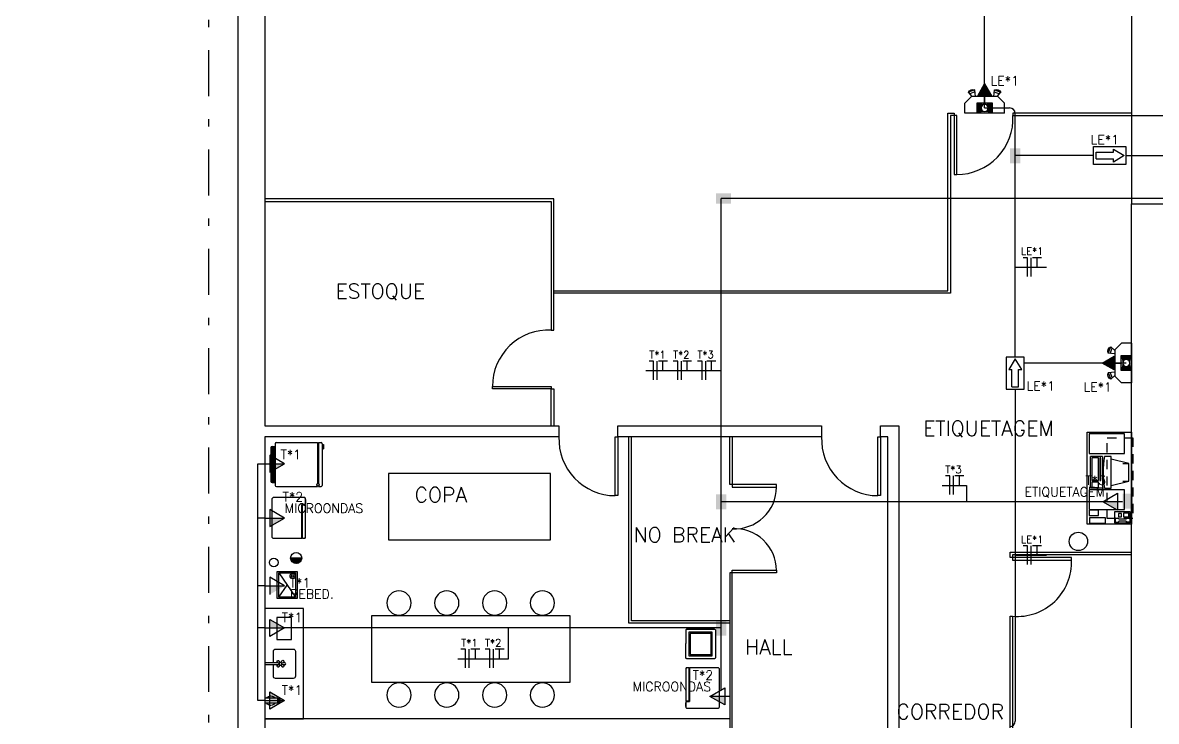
# Model space of a CAD drawing. Header units: metres. Extents: x -367 to 368, y -238 to 226.
# Drawn here: x 341.08 to 356.49, y 185.17 to 194.66 of the extents above; entities that cross this region are included whole.
import ezdxf
from ezdxf.enums import TextEntityAlignment as Align

# ---------------------------------------------------------------- set-up
doc = ezdxf.new("R2010")
doc.units = ezdxf.units.M
for name, pattern in [('BUR_BASE_R00$0$LA_BUR_CORTECC_R00$0$DASHDOT2', [0.5, 0.25, -0.125, 0, -0.125]), ('CONTINOUS', [0]), ('LA_BAU_BASES GERAIS_R00$0$LA_BAU_LAYOUT SUPERIOR_R01$0$HIDDEN', [0.375, 0.25, -0.125])]:
    doc.linetypes.add(name, pattern=pattern)
for name, color, linetype in [('A-SIMBELET', 10, 'Continuous'), ('ELE-ELÉTRICA', 160, 'Continuous'), ('INCENDIO', 10, 'CONTINOUS'), ('LA_BAU_BASES GERAIS_R00$0$base', 253, 'Continuous')]:
    doc.layers.add(name, color=color, linetype=linetype)
doc.styles.add('LA_BAU_BASES GERAIS_R00$0$R60-125-RS', font='romans.shx', dxfattribs={"height": 0.19})
doc.styles.add('LA_BAU_BASES GERAIS_R00$0$R80-100-RS', font='romans.shx', dxfattribs={"height": 0.203})
doc.styles.get("Standard").update_dxf_attribs({"font": 'romans.shx'})

# ---------------------------------------------------------------- blocks, each defined once
blk = doc.blocks.new('*X60')
at = {"color": 0}
for p, q in [((15.421, 14.448), (15.521, 14.548)), ((15.422, 14.468), (15.503, 14.549)), ((15.422, 14.432), (15.521, 14.531)), ((15.426, 14.418), (15.521, 14.513)), ((15.431, 14.494), (15.477, 14.54)), ((15.431, 14.406), (15.521, 14.495)), ((15.438, 14.395), (15.521, 14.478)), ((15.445, 14.385), (15.521, 14.46)), ((15.454, 14.376), (15.521, 14.442)), ((15.464, 14.368), (15.521, 14.425)), ((15.475, 14.361), (15.521, 14.407)), ((15.487, 14.356), (15.521, 14.389)), ((15.501, 14.352), (15.521, 14.372)), ((15.517, 14.35), (15.521, 14.354))]:
    blk.add_line(p, q, dxfattribs=at)
blk = doc.blocks.new('LA_BAU_BASES GERAIS_R00$0$LA_BAU_ALVENARIA SUPERIOR_R01')
at = {"layer": 'LA_BAU_BASES GERAIS_R00$0$base', "linetype": 'Continuous'}
for p, q in [((256.15, 193.4), (256.15, 192.2)), ((244.873, 187.387), (244.723, 187.387)), ((244.561, 187.185), (244.791, 186.855)), ((244.561, 186.855), (244.676, 187.02)), ((244.488, 185.964), (244.488, 186.12)), ((244.518, 186.15), (244.758, 186.15)), ((244.788, 186.12), (244.788, 185.78)), ((244.554, 185.964), (244.37, 185.964)), ((244.557, 185.936), (244.37, 185.936)), ((244.488, 185.78), (244.488, 185.936)), ((244.642, 185.964), (244.615, 185.964)), ((244.642, 185.964), (244.615, 185.964)), ((244.642, 185.934), (244.617, 185.934)), ((244.642, 185.934), (244.617, 185.934)), ((244.758, 185.75), (244.518, 185.75)), ((244.55, 185.483), (244.37, 185.483)), ((244.55, 185.413), (244.37, 185.413)), ((244.55, 185.414), (244.55, 185.483)), ((244.55, 185.483), (244.55, 185.413)), ((244.58, 185.484), (244.57, 185.484)), ((244.57, 185.414), (244.57, 185.484)), ((244.58, 185.414), (244.57, 185.414)), ((244.58, 185.414), (244.58, 185.484))]:
    blk.add_line(p, q, dxfattribs=at)
at = {"layer": 'LA_BAU_BASES GERAIS_R00$0$base', "linetype": 'Continuous', "ltscale": 0.5}
for p, q in [((249.32, 186.5), (249.32, 189.035)), ((249.355, 186.535), (249.355, 189.035)), ((250.69, 186.5), (249.32, 186.5)), ((250.69, 186.535), (249.355, 186.535)), ((250.69, 185.2), (244.37, 185.2))]:
    blk.add_line(p, q, dxfattribs=at)
at = {"layer": 'LA_BAU_BASES GERAIS_R00$0$base', "linetype": 'Continuous'}
for points in [[(256.15, 202.716), (256.15, 193.4), (258.7, 193.4), (258.7, 193.55), (256.77, 193.55), (256.77, 197.55), (257.249, 197.55), (257.249, 197.8), (256.77, 197.8), (256.77, 199.86), (257.57, 199.86), (257.57, 200.29), (256.77, 200.29), (256.77, 202.716)], [(235.15, 200.25), (245.022, 200.25), (245.022, 199.86), (244.872, 199.86), (244.872, 200.03), (244.37, 200.03), (244.37, 199.08), (244.872, 199.08), (244.872, 199.259), (245.022, 199.259), (245.022, 198.93), (244.37, 198.93), (244.37, 189.185), (248.37, 189.185), (248.37, 189.035), (244.37, 189.035), (244.37, 177.2), (245.4, 177.2), (245.4, 176.8), (245.25, 176.8), (245.25, 176.95), (244.01, 176.95), (244.01, 200), (227.321, 200)], [(248.3, 191.02), (253.655, 191.02), (253.655, 193.435), (253.74, 193.435), (253.74, 193.4), (253.69, 193.4), (253.69, 190.985), (248.3, 190.985)], [(256.15, 193.435), (254.54, 193.435), (254.54, 193.4), (256.15, 193.4)], [(244.37, 192.235), (248.265, 192.235), (248.265, 190.485), (248.3, 190.485), (248.3, 192.27), (244.37, 192.27)], [(256.15, 181.98), (256.15, 192.2), (260.62, 192.2)], [(248.265, 189.185), (248.265, 189.685), (248.3, 189.685), (248.3, 189.185)], [(256.15, 187.43), (254.535, 187.43), (254.535, 187.395), (254.5, 187.395), (254.5, 187.465), (256.15, 187.465)], [(244.541, 186.835), (244.541, 187.205), (244.811, 187.205), (244.811, 186.835)], [(244.811, 186.835), (244.541, 186.835)], [(254.5, 181.98), (254.5, 186.595), (254.535, 186.595), (254.535, 181.98)]]:
    blk.add_lwpolyline(points, dxfattribs=at)
for points in [[(253.775, 192.6), (253.775, 193.4), (253.74, 193.4), (253.74, 192.6)], [(247.465, 189.72), (248.265, 189.72), (248.265, 189.685), (247.465, 189.685)], [(251.94, 189.035), (249.17, 189.035), (249.17, 189.185), (251.94, 189.185)], [(252.84, 177.2), (252.84, 189.035), (252.74, 189.035), (252.74, 189.185), (252.99, 189.185), (252.99, 179.8), (253.401, 179.8), (253.401, 179.65), (252.99, 179.65), (252.99, 177.2)], [(249.135, 188.235), (249.135, 189.035), (249.17, 189.035), (249.17, 188.235)], [(252.705, 188.235), (252.705, 189.035), (252.74, 189.035), (252.74, 188.235)], [(250.725, 188.35), (251.325, 188.35), (251.325, 188.385), (250.725, 188.385)], [(254.535, 187.36), (255.335, 187.36), (255.335, 187.395), (254.535, 187.395)], [(250.725, 187.22), (251.325, 187.22), (251.325, 187.185), (250.725, 187.185)], [(244.561, 187.185), (244.791, 187.185), (244.791, 186.855), (244.561, 186.855)], [(244.9, 186.7), (244.37, 186.7), (244.37, 185.2), (244.9, 185.2)]]:
    blk.add_lwpolyline(points, close=True, dxfattribs=at)
at = {"layer": 'LA_BAU_BASES GERAIS_R00$0$base', "linetype": 'Continuous', "ltscale": 0.5}
blk.add_lwpolyline([(250.725, 189.035), (250.725, 188.385), (250.69, 188.385), (250.69, 189.035)], dxfattribs=at)
blk.add_lwpolyline([(250.725, 184.855), (250.725, 187.185), (250.69, 187.185), (250.69, 184.855)], close=True, dxfattribs=at)
at = {"layer": 'LA_BAU_BASES GERAIS_R00$0$base', "linetype": 'Continuous'}
for centre, radius in [((244.494, 187.326), 0.0601), ((244.798, 187.387), 0.075), ((244.751, 187.143), 0.035), ((244.751, 187.143), 0.015)]:
    blk.add_circle(centre, radius, dxfattribs=at)
for centre, radius, start, end in [((253.775, 193.366), 0.766, 270, 2.5623), ((248.231, 189.72), 0.766, 87.4377, 180), ((249.135, 189.001), 0.766, 177.4377, 270), ((252.705, 189.001), 0.766, 177.4377, 270), ((250.759, 188.35), 0.566, 266.5584, 360), ((250.759, 187.22), 0.566, 0, 93.4416), ((254.598, 187.33), 0.737, 265.0698, 2.3678), ((244.642, 185.949), 0.015, 270, 90)]:
    blk.add_arc(centre, radius, start, end, dxfattribs=at)
at = {"layer": 'LA_BAU_BASES GERAIS_R00$0$base', "linetype": 'Continuous', "extrusion": (0, 0, -1)}
for centre, major_axis, start_param, end_param in [((244.518, 186.12), (-0.0212, 0.0212), -0.785398, 0.785398), ((244.758, 186.12), (-0.0212, -0.0212), 2.356194, 3.926991), ((244.553, 185.981), (-0.0109, -0.0109), 5.706765, 9.981646), ((244.553, 185.981), (-0.0109, -0.0109), 5.706765, 9.981646), ((244.543, 185.94), (-0.0189, -0.0189), 2.62628, 3.575336), ((244.543, 185.94), (-0.0189, -0.0189), 2.62628, 3.575336), ((244.594, 185.992), (-0.0189, 0.0189), 4.259093, 5.208149), ((244.594, 185.992), (-0.0189, 0.0189), 4.259093, 5.208149), ((244.585, 185.949), (0.0118, 0.0118), 0.785398, 7.068583), ((244.585, 185.949), (0.0118, 0.0118), 0.785398, 7.068583), ((244.576, 185.992), (-0.0189, 0.0189), 2.62628, 3.575336), ((244.576, 185.992), (-0.0189, 0.0189), 2.62628, 3.575336), ((244.617, 185.982), (-0.0109, -0.0109), 0.994376, 5.269257), ((244.617, 185.982), (-0.0109, -0.0109), 0.994376, 5.269257), ((244.628, 185.941), (-0.0189, 0.0189), -0.453296, 0.49576), ((244.628, 185.941), (-0.0189, 0.0189), -0.453296, 0.49576), ((244.554, 185.917), (-0.0109, -0.0109), 4.135969, 8.410849), ((244.554, 185.917), (-0.0109, -0.0109), 4.135969, 8.410849), ((244.543, 185.958), (-0.0189, -0.0189), 4.259093, 5.208149), ((244.543, 185.958), (-0.0189, -0.0189), 4.259093, 5.208149), ((244.595, 185.907), (-0.0189, 0.0189), -0.515312, 0.433743), ((244.595, 185.907), (-0.0189, 0.0189), -0.515312, 0.433743), ((244.577, 185.907), (-0.0189, -0.0189), 2.688297, 3.637352), ((244.577, 185.907), (-0.0189, -0.0189), 2.688297, 3.637352), ((244.628, 185.959), (-0.0189, -0.0189), 5.767873, 6.716928), ((244.628, 185.959), (-0.0189, -0.0189), 5.767873, 6.716928), ((244.617, 185.918), (-0.0109, -0.0109), 2.565172, 6.840053), ((244.617, 185.918), (-0.0109, -0.0109), 2.565172, 6.840053), ((244.518, 185.78), (-0.0212, -0.0212), 5.497787, 7.068583), ((244.758, 185.78), (-0.0212, -0.0212), 3.926991, 5.497787), ((244.455, 185.448), (-0.046, 0.046), 6.066397, 8.070769), ((244.455, 185.448), (-0.046, 0.046), 2.924805, 4.929177)]:
    blk.add_ellipse(centre, major_axis=major_axis, ratio=1, start_param=start_param, end_param=end_param, dxfattribs=at)
at = {"layer": 'LA_BAU_BASES GERAIS_R00$0$base', "linetype": 'Continuous', "xscale": -0.7499999999999999, "yscale": 0.7499999999999999, "zscale": 0.7499999999999999, "rotation": 270.0000000774576}
blk.add_blockref('*X60', (233.961, 175.747), dxfattribs=at)
blk = doc.blocks.new('*X61')
at = {"color": 0}
for p, q in [((15.421, 14.448), (15.521, 14.548)), ((15.422, 14.468), (15.503, 14.549)), ((15.422, 14.432), (15.521, 14.531)), ((15.426, 14.418), (15.521, 14.513)), ((15.431, 14.494), (15.477, 14.54)), ((15.431, 14.406), (15.521, 14.495)), ((15.438, 14.395), (15.521, 14.478)), ((15.445, 14.385), (15.521, 14.46)), ((15.454, 14.376), (15.521, 14.442)), ((15.464, 14.368), (15.521, 14.425)), ((15.475, 14.361), (15.521, 14.407)), ((15.487, 14.356), (15.521, 14.389)), ((15.501, 14.352), (15.521, 14.372)), ((15.517, 14.35), (15.521, 14.354))]:
    blk.add_line(p, q, dxfattribs=at)
blk = doc.blocks.new('LA_BAU_BASES GERAIS_R00$0$LA_BAU_LAYOUT SUPERIOR_R01$0$MESA REFEI')
blk.add_lwpolyline([(88.195, 197.304), (88.195, 197.304), (88.195, 200.004), (89.095, 200.004), (89.095, 197.304)], close=True)
for centre in [(88.019, 199.629), (89.27, 199.629), (88.019, 198.979), (89.27, 198.979), (88.019, 198.329), (89.27, 198.329), (88.019, 197.679), (89.27, 197.679)]:
    blk.add_circle(centre, 0.165)
blk = doc.blocks.new('LA_BAU_BASES GERAIS_R00$0$LA_BAU_LAYOUT SUPERIOR_R01')
at = {"layer": 'LA_BAU_BASES GERAIS_R00$0$base'}
blk.add_hatch(color=256, dxfattribs=at).paths.add_polyline_path([(245.103, 188.946), (245.086, 188.946), (245.086, 188.396, -0.131652), (245.095, 188.399, -0.131652), (245.103, 188.396)])
for p, q in [((255.55, 187.847), (255.55, 189.097)), ((255.55, 189.097), (256.15, 189.097)), ((256.056, 189.073), (255.576, 189.073)), ((255.576, 189.073), (255.576, 188.806)), ((256.056, 188.806), (256.056, 189.073)), ((256.15, 189.097), (256.15, 187.847)), ((244.461, 188.899), (244.461, 188.417)), ((244.47, 188.901), (244.513, 188.901)), ((244.481, 188.901), (244.481, 188.417)), ((244.5, 188.901), (244.5, 188.415)), ((244.513, 188.941), (244.513, 188.375)), ((244.53, 188.958), (245.086, 188.958)), ((245.086, 188.958), (245.086, 188.396)), ((245.103, 188.946), (245.086, 188.946)), ((245.103, 188.958), (245.103, 188.396)), ((245.103, 188.958), (245.136, 188.958)), ((245.153, 188.941), (245.153, 188.375)), ((245.153, 188.93), (245.161, 188.93)), ((245.153, 188.902), (245.153, 188.902)), ((245.161, 188.932), (245.161, 188.872)), ((245.161, 188.932), (245.17, 188.932)), ((245.161, 188.894), (245.161, 188.872)), ((245.17, 188.932), (245.17, 188.872)), ((244.453, 188.884), (244.453, 188.432)), ((244.453, 188.884), (244.453, 188.432)), ((245.161, 188.872), (245.17, 188.872)), ((255.576, 188.806), (256.056, 188.806)), ((255.594, 188.335), (255.594, 188.767)), ((255.756, 188.767), (255.594, 188.767)), ((255.704, 188.749), (255.61, 188.749)), ((255.61, 188.749), (255.61, 188.439)), ((255.704, 188.439), (255.704, 188.749)), ((255.736, 188.749), (255.719, 188.749)), ((255.719, 188.749), (255.719, 188.439)), ((255.736, 188.439), (255.736, 188.749)), ((255.756, 188.767), (255.756, 188.335)), ((255.873, 188.767), (255.783, 188.767)), ((255.873, 188.335), (255.873, 188.767)), ((256.116, 188.673), (255.873, 188.731)), ((256.033, 188.673), (256.116, 188.673)), ((256.116, 188.43), (256.116, 188.673)), ((255.61, 188.439), (255.704, 188.439)), ((255.719, 188.439), (255.736, 188.439)), ((255.873, 188.371), (256.116, 188.43)), ((256.033, 188.43), (256.116, 188.43)), ((244.47, 188.415), (244.513, 188.415)), ((244.53, 188.358), (245.086, 188.358)), ((245.086, 188.367), (245.086, 188.358)), ((245.103, 188.367), (245.103, 188.358)), ((245.103, 188.358), (245.136, 188.358)), ((256.056, 188.315), (255.576, 188.315)), ((255.576, 188.315), (255.576, 188.048)), ((255.756, 188.335), (255.594, 188.335)), ((255.704, 188.419), (255.61, 188.419)), ((255.61, 188.419), (255.61, 188.347)), ((255.61, 188.347), (255.704, 188.347)), ((255.704, 188.347), (255.704, 188.419)), ((255.783, 188.335), (255.873, 188.335)), ((256.056, 188.048), (256.056, 188.315)), ((244.484, 188.208), (244.474, 188.198)), ((244.474, 187.664), (244.474, 188.198)), ((244.914, 188.208), (244.484, 188.208)), ((244.924, 188.198), (244.914, 188.208)), ((244.924, 188.116), (244.924, 188.198)), ((244.925, 188.181), (244.924, 188.181)), ((244.925, 188.134), (244.924, 188.134)), ((244.925, 188.181), (244.93, 188.176)), ((244.925, 188.134), (244.93, 188.139)), ((244.93, 188.139), (244.93, 188.176)), ((244.874, 187.654), (244.874, 188.116)), ((244.924, 188.116), (244.874, 188.116)), ((244.884, 187.654), (244.884, 188.106)), ((244.924, 188.106), (244.884, 188.106)), ((244.924, 187.664), (244.924, 188.106)), ((255.576, 188.048), (256.056, 188.048)), ((255.576, 188.036), (255.576, 187.966)), ((255.703, 188.036), (255.576, 188.036)), ((255.703, 187.966), (255.703, 188.036)), ((256.132, 188.016), (255.922, 188.016)), ((255.922, 188.016), (255.922, 187.866)), ((256.016, 187.994), (255.976, 187.994)), ((255.976, 187.994), (255.976, 187.949)), ((256.016, 187.949), (256.016, 187.994)), ((256.048, 188.003), (256.114, 188.003)), ((256.048, 187.941), (256.048, 188.003)), ((256.114, 187.941), (256.114, 188.003)), ((256.132, 187.866), (256.132, 188.016)), ((256.15, 187.847), (255.55, 187.847)), ((255.576, 187.966), (255.703, 187.966)), ((255.798, 187.932), (255.581, 187.932)), ((255.581, 187.932), (255.581, 187.862)), ((255.581, 187.862), (255.798, 187.862)), ((255.798, 187.862), (255.798, 187.932)), ((255.922, 187.866), (256.132, 187.866)), ((255.927, 187.919), (255.927, 187.883)), ((255.937, 187.929), (255.967, 187.929)), ((255.937, 187.873), (255.967, 187.873)), ((255.976, 187.949), (256.016, 187.949)), ((255.977, 187.919), (255.977, 187.916)), ((256.077, 187.916), (255.977, 187.916)), ((256.077, 187.886), (255.977, 187.886)), ((255.977, 187.886), (255.977, 187.883)), ((256.114, 187.941), (256.048, 187.941)), ((256.077, 187.919), (256.077, 187.916)), ((256.077, 187.886), (256.077, 187.883)), ((256.117, 187.929), (256.087, 187.929)), ((256.117, 187.873), (256.087, 187.873)), ((256.127, 187.919), (256.127, 187.883)), ((244.484, 187.654), (244.474, 187.664)), ((244.914, 187.654), (244.924, 187.664)), ((244.874, 187.654), (244.484, 187.654)), ((244.914, 187.654), (244.884, 187.654)), ((244.873, 187.387), (244.723, 187.387)), ((244.561, 187.185), (244.791, 186.855)), ((244.561, 186.855), (244.676, 187.02)), ((244.488, 185.964), (244.488, 186.12)), ((244.518, 186.15), (244.758, 186.15)), ((244.788, 186.12), (244.788, 185.78)), ((244.554, 185.964), (244.37, 185.964)), ((244.557, 185.936), (244.37, 185.936)), ((244.488, 185.78), (244.488, 185.936)), ((244.642, 185.964), (244.615, 185.964)), ((244.642, 185.964), (244.615, 185.964)), ((244.642, 185.934), (244.617, 185.934)), ((244.642, 185.934), (244.617, 185.934)), ((250.105, 185.897), (250.095, 185.887)), ((250.095, 185.887), (250.095, 185.445)), ((250.105, 185.897), (250.135, 185.897)), ((250.135, 185.897), (250.135, 185.445)), ((250.145, 185.897), (250.145, 185.435)), ((250.145, 185.897), (250.535, 185.897)), ((250.535, 185.897), (250.545, 185.887)), ((250.545, 185.887), (250.545, 185.354)), ((244.758, 185.75), (244.518, 185.75)), ((244.55, 185.483), (244.37, 185.483)), ((244.55, 185.413), (244.37, 185.413)), ((244.55, 185.414), (244.55, 185.483)), ((244.55, 185.483), (244.55, 185.413)), ((244.58, 185.484), (244.57, 185.484)), ((244.57, 185.414), (244.57, 185.484)), ((244.58, 185.414), (244.57, 185.414)), ((244.58, 185.414), (244.58, 185.484)), ((250.094, 185.418), (250.089, 185.413)), ((250.089, 185.413), (250.089, 185.375)), ((250.094, 185.37), (250.089, 185.375)), ((250.094, 185.418), (250.095, 185.418)), ((250.094, 185.37), (250.095, 185.37)), ((250.095, 185.445), (250.135, 185.445)), ((250.095, 185.435), (250.095, 185.354)), ((250.095, 185.435), (250.145, 185.435)), ((250.095, 185.354), (250.105, 185.344)), ((250.535, 185.344), (250.545, 185.354)), ((250.105, 185.344), (250.535, 185.344))]:
    blk.add_line(p, q, dxfattribs=at)
at = {"layer": 'LA_BAU_BASES GERAIS_R00$0$base', "linetype": 'LA_BAU_BASES GERAIS_R00$0$LA_BAU_LAYOUT SUPERIOR_R01$0$HIDDEN', "ltscale": 0.5}
blk.add_lwpolyline([(256.17, 189.022), (256.17, 187.922), (255.82, 187.922), (255.82, 189.022)], close=True, dxfattribs=at)
at = {"layer": 'LA_BAU_BASES GERAIS_R00$0$base'}
for points in [[(246.053, 187.635), (248.253, 187.635), (248.253, 188.535), (246.053, 188.535), (246.053, 187.635)], [(244.541, 186.835), (244.541, 187.205), (244.811, 187.205), (244.811, 186.835)], [(244.811, 186.835), (244.541, 186.835)], [(250.438, 186.363), (250.151, 186.363), (250.151, 186.075), (250.438, 186.075), (250.438, 186.363)]]:
    blk.add_lwpolyline(points, dxfattribs=at)
for points in [[(244.561, 187.185), (244.791, 187.185), (244.791, 186.855), (244.561, 186.855)], [(244.9, 186.7), (244.37, 186.7), (244.37, 185.2), (244.9, 185.2)], [(244.535, 186.278), (244.735, 186.278), (244.735, 186.578), (244.535, 186.578)], [(250.454, 186.379), (250.135, 186.379), (250.135, 186.059), (250.454, 186.059)]]:
    blk.add_lwpolyline(points, close=True, dxfattribs=at)
for points in [[(250.485, 186.419), (250.105, 186.419, 0.414214), (250.095, 186.409), (250.095, 186.224)], [(250.495, 186.346), (250.495, 186.029, -0.414214), (250.485, 186.019), (250.105, 186.019, -0.414214), (250.095, 186.029), (250.095, 186.224)], [(250.105, 186.419), (250.485, 186.419, -0.414214), (250.495, 186.409), (250.495, 186.346)]]:
    blk.add_lwpolyline(points, format="xyb", dxfattribs=at)
for centre, radius in [((245.095, 188.382), 0.0171), ((255.429, 187.613), 0.125), ((244.494, 187.326), 0.0601), ((244.798, 187.387), 0.075), ((244.751, 187.143), 0.035), ((244.751, 187.143), 0.015)]:
    blk.add_circle(centre, radius, dxfattribs=at)
for centre, radius, start, end in [((244.47, 188.884), 0.0171, 90, 180), ((244.53, 188.941), 0.0171, 90, 180), ((245.136, 188.941), 0.0171, 0, 90), ((245.153, 188.894), 0.00857, 0, 90), ((257.07, 188.552), 1.305, 170.5023, 189.5568), ((244.47, 188.432), 0.0171, 180, 270), ((244.53, 188.375), 0.0171, 180, 270), ((245.136, 188.375), 0.0171, 270, 0), ((255.937, 187.919), 0.01, 89.9998, 179.9998), ((255.937, 187.883), 0.01, 180.0002, 270.0002), ((255.967, 187.919), 0.01, 359.9998, 89.9998), ((255.967, 187.883), 0.01, 269.9998, 359.9998), ((256.087, 187.919), 0.01, 89.9998, 179.9998), ((256.087, 187.883), 0.01, 179.9998, 269.9998), ((256.117, 187.919), 0.01, 359.9998, 89.9998), ((256.117, 187.883), 0.01, 269.9998, 359.9998), ((244.642, 185.949), 0.015, 270, 90)]:
    blk.add_arc(centre, radius, start, end, dxfattribs=at)
at = {"layer": 'LA_BAU_BASES GERAIS_R00$0$base', "extrusion": (0, 0, -1)}
for centre, major_axis, start_param, end_param in [((244.518, 186.12), (-0.0212, 0.0212), -0.785398, 0.785398), ((244.758, 186.12), (-0.0212, -0.0212), 2.356194, 3.926991), ((244.553, 185.981), (-0.0109, -0.0109), 5.706765, 9.981646), ((244.553, 185.981), (-0.0109, -0.0109), 5.706765, 9.981646), ((244.543, 185.94), (-0.0189, -0.0189), 2.62628, 3.575336), ((244.543, 185.94), (-0.0189, -0.0189), 2.62628, 3.575336), ((244.594, 185.992), (-0.0189, 0.0189), 4.259093, 5.208149), ((244.594, 185.992), (-0.0189, 0.0189), 4.259093, 5.208149), ((244.585, 185.949), (0.0118, 0.0118), 0.785398, 7.068583), ((244.585, 185.949), (0.0118, 0.0118), 0.785398, 7.068583), ((244.576, 185.992), (-0.0189, 0.0189), 2.62628, 3.575336), ((244.576, 185.992), (-0.0189, 0.0189), 2.62628, 3.575336), ((244.617, 185.982), (-0.0109, -0.0109), 0.994376, 5.269257), ((244.617, 185.982), (-0.0109, -0.0109), 0.994376, 5.269257), ((244.628, 185.941), (-0.0189, 0.0189), -0.453296, 0.49576), ((244.628, 185.941), (-0.0189, 0.0189), -0.453296, 0.49576), ((244.554, 185.917), (-0.0109, -0.0109), 4.135969, 8.410849), ((244.554, 185.917), (-0.0109, -0.0109), 4.135969, 8.410849), ((244.543, 185.958), (-0.0189, -0.0189), 4.259093, 5.208149), ((244.543, 185.958), (-0.0189, -0.0189), 4.259093, 5.208149), ((244.595, 185.907), (-0.0189, 0.0189), -0.515312, 0.433743), ((244.595, 185.907), (-0.0189, 0.0189), -0.515312, 0.433743), ((244.577, 185.907), (-0.0189, -0.0189), 2.688297, 3.637352), ((244.577, 185.907), (-0.0189, -0.0189), 2.688297, 3.637352), ((244.628, 185.959), (-0.0189, -0.0189), 5.767873, 6.716928), ((244.628, 185.959), (-0.0189, -0.0189), 5.767873, 6.716928), ((244.617, 185.918), (-0.0109, -0.0109), 2.565172, 6.840053), ((244.617, 185.918), (-0.0109, -0.0109), 2.565172, 6.840053), ((244.518, 185.78), (-0.0212, -0.0212), 5.497787, 7.068583), ((244.758, 185.78), (-0.0212, -0.0212), 3.926991, 5.497787), ((244.455, 185.448), (-0.046, 0.046), 6.066397, 8.070769), ((244.455, 185.448), (-0.046, 0.046), 2.924805, 4.929177)]:
    blk.add_ellipse(centre, major_axis=major_axis, ratio=1, start_param=start_param, end_param=end_param, dxfattribs=at)
at = {"layer": 'LA_BAU_BASES GERAIS_R00$0$base', "xscale": -0.7499999999999999, "yscale": 0.7499999999999999, "zscale": 0.7499999999999999, "rotation": 270.0000000774576}
blk.add_blockref('*X61', (233.961, 175.747), dxfattribs=at)
at = {"layer": 'LA_BAU_BASES GERAIS_R00$0$base', "xscale": -1, "rotation": 90}
blk.add_blockref('LA_BAU_BASES GERAIS_R00$0$LA_BAU_LAYOUT SUPERIOR_R01$0$MESA REFEI', (445.824, 274.795), dxfattribs=at)
blk = doc.blocks.new('LA_BAU_BASES GERAIS_R00')
at = {"layer": 'LA_BAU_BASES GERAIS_R00$0$base'}
for name in ['LA_BAU_BASES GERAIS_R00$0$LA_BAU_ALVENARIA SUPERIOR_R01', 'LA_BAU_BASES GERAIS_R00$0$LA_BAU_LAYOUT SUPERIOR_R01', 'LA_BAU_BASES GERAIS_R00$0$LA_BAU_LAYOUT SUPERIOR_R01']:
    blk.add_blockref(name, (100, 0), dxfattribs=at)
at = {"layer": 'LA_BAU_BASES GERAIS_R00$0$base', "char_height": 0.203, "attachment_point": 1, "style": 'LA_BAU_BASES GERAIS_R00$0$R80-100-RS'}
for s, insert, width in [('ESTOQUE ', (345.332, 191.116), 2.05252), ('ETIQUETAGEM', (353.319, 189.252), 3.72352), ('COPA', (346.407, 188.348), 2.05252), ('NO BREAK', (349.384, 187.804), 2.05252), ('HALL', (350.899, 186.28), 0.40073), ('CORREDOR', (352.956, 185.401), 3.72352)]:
    blk.add_mtext(s, dxfattribs=dict(at, insert=insert, width=width))
at = {"layer": 'LA_BAU_BASES GERAIS_R00$0$base', "style": 'LA_BAU_BASES GERAIS_R00$0$R60-125-RS'}
for p in [(242.782, 218.919), (358.637, 192.964)]:
    blk.add_attdef('S', text='', height=0.19, rotation=90, dxfattribs=at).set_placement(p, align=Align.MIDDLE_CENTER)
at = {"layer": 'LA_BAU_BASES GERAIS_R00$0$base', "style": 'LA_BAU_BASES GERAIS_R00$0$R80-100-RS'}
blk.add_attdef('ACESSO', text='', height=0.203, dxfattribs=at).set_placement((365.922, 191.987), align=Align.TOP_CENTER)
at = {"layer": 'LA_BAU_BASES GERAIS_R00$0$base', "style": 'LA_BAU_BASES GERAIS_R00$0$R60-125-RS'}
blk.add_attdef('S', text='', height=0.19, dxfattribs=at).set_placement((266.114, 180.913), align=Align.MIDDLE_CENTER)
blk = doc.blocks.new('SETA')
at = {"layer": 'A-SIMBELET'}
for p, q in [((0.192, 0.638), (0.387, 0.755)), ((0.387, 0.521), (0.192, 0.638)), ((0.387, 0.755), (0.387, 0.697)), ((0.699, 0.697), (0.387, 0.697)), ((0.699, 0.697), (0.699, 0.578)), ((0.387, 0.578), (0.387, 0.521)), ((0.699, 0.578), (0.387, 0.578))]:
    blk.add_line(p, q, dxfattribs=at)
blk.add_lwpolyline([(0.745, 0.474), (0.16, 0.474), (0.16, 0.801), (0.745, 0.801)], close=True, dxfattribs=at)
blk = doc.blocks.new('LUMINAUTO2')
at = {"layer": 'ELE-ELÉTRICA', "color": 10}
for p, q in [((0, 0.6), (0.15, 0.6)), ((0, 0.6), (0, 0)), ((0.25, 0.5), (0.15, 0.6)), ((0.25, 0.49), (0.313, 0.545)), ((0.322, 0.446), (0.29, 0.525)), ((0.35, 0.449), (0.313, 0.545)), ((0.25, 0.5), (0.25, 0.1)), ((0.25, 0.44), (0.35, 0.449)), ((0, 0), (0.15, 0)), ((0.15, 0), (0.25, 0.1)), ((0.25, 0.16), (0.35, 0.151)), ((0.25, 0.11), (0.313, 0.055)), ((0.322, 0.154), (0.29, 0.075)), ((0.35, 0.151), (0.313, 0.055))]:
    blk.add_line(p, q, dxfattribs=at)
for centre, start, end in [((0.279, 0.477), 338.3745, 63.8142), ((0.279, 0.123), 296.1858, 21.6255)]:
    blk.add_arc(centre, 0.0759, start, end, dxfattribs=at)
blk = doc.blocks.new('TOM-ALTA')
at = {"layer": 'ELE-ELÉTRICA', "color": 10}
blk.add_line((0.125, 0), (0, 0), dxfattribs=at)
blk.add_lwpolyline([(0.125, 0.125), (0.125, -0.125), (0.342, 0)], close=True, dxfattribs=at)
blk.add_solid([(0.125, 0.125), (0.125, -0.125), (0.342, 0)], dxfattribs=at)
blk = doc.blocks.new('CD')
at = {"color": 10}
blk.add_lwpolyline([(0.15, 0.108), (0, 0.108), (0, -0.108), (0.15, -0.108)], close=True, dxfattribs=at)
blk.add_circle((0.075, 0), 0.0507, dxfattribs=at)
at = {"color": 10, "linetype": 'Continuous'}
for points in [[(0.024, 0), (0, 0.108), (0, -0.108)], [(0.025, 0.009), (0, 0.108), (0.024, 0)], [(0.027, 0.017), (0, 0.108), (0.025, 0.009)], [(0.031, 0.025), (0, 0.108), (0.027, 0.017)], [(0.036, 0.033), (0, 0.108), (0.031, 0.025)], [(0.042, 0.039), (0, 0.108), (0.036, 0.033)], [(0.05, 0.044), (0, 0.108), (0.042, 0.039)], [(0.058, 0.048), (0, 0.108), (0.05, 0.044)], [(0.066, 0.05), (0, 0.108), (0.058, 0.048)], [(0.075, 0.051), (0, 0.108), (0.066, 0.05)], [(0.084, 0.05), (0, 0.108), (0.075, 0.051)], [(0.092, 0.048), (0, 0.108), (0.084, 0.05)], [(0.1, 0.044), (0, 0.108), (0.092, 0.048)], [(0.15, 0.108), (0, 0.108), (0.1, 0.044)], [(0.15, 0.108), (0.1, 0.044), (0.108, 0.039)], [(0.15, 0.108), (0.108, 0.039), (0.114, 0.033)], [(0.15, 0.108), (0.114, 0.033), (0.119, 0.025)], [(0.15, 0.108), (0.119, 0.025), (0.123, 0.017)], [(0.15, 0.108), (0.123, 0.017), (0.125, 0.009)], [(0.15, 0.108), (0.125, 0.009), (0.126, 0)], [(0.15, 0.108), (0.126, 0), (0.15, -0.108)], [(0.025, -0.009), (0.024, 0), (0, -0.108)], [(0.027, -0.017), (0.025, -0.009), (0, -0.108)], [(0.031, -0.025), (0.027, -0.017), (0, -0.108)], [(0.036, -0.033), (0.031, -0.025), (0, -0.108)], [(0.042, -0.039), (0.036, -0.033), (0, -0.108)], [(0.05, -0.044), (0.042, -0.039), (0, -0.108)], [(0.058, -0.048), (0.05, -0.044), (0, -0.108)], [(0.1, -0.044), (0.092, -0.048), (0, -0.108)], [(0.15, -0.108), (0.1, -0.044), (0, -0.108)], [(0.066, -0.05), (0.058, -0.048), (0, -0.108)], [(0.092, -0.048), (0.084, -0.05), (0, -0.108)], [(0.075, -0.051), (0.066, -0.05), (0, -0.108)], [(0.084, -0.05), (0.075, -0.051), (0, -0.108)], [(0.15, -0.108), (0.108, -0.039), (0.1, -0.044)], [(0.15, -0.108), (0.114, -0.033), (0.108, -0.039)], [(0.15, -0.108), (0.119, -0.025), (0.114, -0.033)], [(0.15, -0.108), (0.123, -0.017), (0.119, -0.025)], [(0.15, -0.108), (0.125, -0.009), (0.123, -0.017)], [(0.15, -0.108), (0.126, 0), (0.125, -0.009)]]:
    blk.add_solid(points, dxfattribs=at)
blk = doc.blocks.new('A$C014F47B6')
at = {"layer": 'INCENDIO'}
for name, p, xscale, yscale, zscale, rotation in [('TOM-ALTA', (86.474, -17.324), -0.75, 0.75, 0.749999999999949, 269.9999999999001), ('LUMINAUTO2', (86.204, -17.465), -0.900000000000091, 0.9000000000000341, 0.9000000000000523, 270), ('SETA', (87.368, -20.661), -0.7500000000000008, 0.75, 0.7500000000000008, 89.99999749315167), ('TOM-ALTA', (88.329, -20.863), -0.7499999999999432, 0.75, 0.749999999999949, 359.9999999999001)]:
    blk.add_blockref(name, p, dxfattribs=dict(at, xscale=xscale, yscale=yscale, zscale=zscale, rotation=rotation))
at = {"layer": 'INCENDIO', "color": 10, "xscale": -0.9374999999998409, "yscale": 0.9374999999998295, "zscale": 0.9374999999998409}
for p, rotation in [((86.474, -17.465), 270.0001482403264), ((88.469, -20.863), 0.0001482403263342036)]:
    blk.add_blockref('CD', p, dxfattribs=dict(at, rotation=rotation))
at = {"layer": 'INCENDIO', "lineweight": 0, "xscale": 0.7500000000000029, "yscale": 0.75, "zscale": 0.7500000000000008, "rotation": 180.0000050136968}
blk.add_blockref('SETA', (88.514, -17.564), dxfattribs=at)
at = {"layer": 'INCENDIO', "xscale": -0.9000000000000341, "yscale": 0.9000000000000341, "zscale": 0.9000000000000523}
blk.add_blockref('LUMINAUTO2', (88.469, -21.133), dxfattribs=at)

msp = doc.modelspace()

# ---------------------------------------------------------------- linework, layer by layer
at = {"color": 160}
for p, q in [((354.154, 193.505), (354.154, 198.067)), ((354.154, 193.505), (354.495, 193.505)), ((354.57, 190.119), (354.57, 193.43)), ((355.636, 192.858), (354.57, 192.858)), ((356.074, 192.858), (365.585, 192.858)), ((366.25, 192.273), (350.572, 192.273)), ((350.572, 185.595), (350.572, 192.273)), ((356.08, 190.037), (354.693, 190.037)), ((354.57, 189.68), (354.57, 185.17)), ((344.279, 185.449), (344.279, 188.669)), ((344.279, 188.669), (344.37, 188.669)), ((355.759, 188.153), (350.572, 188.153)), ((344.37, 187.931), (344.279, 187.931)), ((344.37, 187.008), (344.279, 187.008)), ((344.37, 186.436), (344.279, 186.436)), ((350.572, 186.436), (344.641, 186.436)), ((344.37, 185.449), (344.279, 185.449))]:
    msp.add_line(p, q, dxfattribs=at)
for centre, start, end in [((354.495, 193.43), 0, 90), ((354.495, 185.17), 270, 0)]:
    msp.add_arc(centre, 0.075, start, end, dxfattribs=at)
at = {"layer": 'ELE-ELÉTRICA', "color": 20, "linetype": 'Continuous'}
for p, q in [((354.739, 191.468), (354.678, 191.468)), ((354.928, 191.468), (354.806, 191.468)), ((354.867, 191.342), (354.867, 191.468)), ((349.655, 190.063), (349.594, 190.063)), ((349.844, 190.063), (349.722, 190.063)), ((349.783, 189.937), (349.783, 190.063)), ((349.985, 190.063), (349.924, 190.063)), ((350.173, 190.063), (350.051, 190.063)), ((350.112, 189.937), (350.112, 190.063)), ((350.314, 190.063), (350.253, 190.063)), ((350.503, 190.063), (350.381, 190.063)), ((350.442, 189.937), (350.442, 190.063)), ((353.683, 188.502), (353.622, 188.502)), ((353.872, 188.502), (353.75, 188.502)), ((353.811, 188.375), (353.811, 188.502)), ((354.739, 187.552), (354.678, 187.552)), ((354.928, 187.552), (354.806, 187.552)), ((354.867, 187.425), (354.867, 187.552)), ((347.098, 186.146), (347.037, 186.146)), ((347.296, 186.146), (347.174, 186.146)), ((347.235, 186.019), (347.235, 186.146)), ((347.428, 186.146), (347.367, 186.146)), ((347.624, 186.146), (347.502, 186.146)), ((347.563, 186.019), (347.563, 186.146))]:
    msp.add_line(p, q, dxfattribs=at)
at = {"layer": 'ELE-ELÉTRICA', "color": 20}
for p, q in [((354.739, 191.215), (354.739, 191.468)), ((354.789, 191.215), (354.789, 191.468)), ((349.655, 189.81), (349.655, 190.063)), ((349.705, 189.81), (349.705, 190.063)), ((349.985, 189.81), (349.985, 190.063)), ((350.035, 189.81), (350.035, 190.063)), ((350.314, 189.81), (350.314, 190.063)), ((350.364, 189.81), (350.364, 190.063)), ((353.683, 188.249), (353.683, 188.502)), ((353.733, 188.249), (353.733, 188.502)), ((354.739, 187.298), (354.739, 187.552)), ((354.789, 187.298), (354.789, 187.552)), ((347.098, 185.893), (347.098, 186.146)), ((347.148, 185.893), (347.148, 186.146)), ((347.428, 185.893), (347.428, 186.146)), ((347.478, 185.893), (347.478, 186.146))]:
    msp.add_line(p, q, dxfattribs=at)
at = {"layer": 'ELE-ELÉTRICA', "color": 2}
for p, q in [((354.57, 191.342), (354.997, 191.342)), ((349.551, 189.937), (349.913, 189.937)), ((349.913, 189.937), (350.243, 189.937)), ((350.243, 189.937), (350.572, 189.937)), ((353.579, 188.375), (353.908, 188.375)), ((353.908, 188.375), (353.908, 188.153)), ((354.57, 187.425), (354.997, 187.425)), ((347.686, 186.019), (347.686, 186.436)), ((346.994, 186.019), (347.356, 186.019)), ((347.356, 186.019), (347.686, 186.019))]:
    msp.add_line(p, q, dxfattribs=at)
at = {"layer": 'ELE-ELÉTRICA', "color": 10}
for p, q in [((344.641, 188.669), (344.438, 188.786)), ((344.438, 188.786), (344.438, 188.552)), ((344.37, 188.669), (344.641, 188.669)), ((344.438, 188.552), (344.641, 188.669)), ((355.759, 188.153), (355.962, 188.27)), ((355.962, 188.036), (355.759, 188.153)), ((356.029, 188.153), (355.759, 188.153)), ((355.962, 188.27), (355.962, 188.036)), ((344.641, 187.931), (344.438, 188.048)), ((344.438, 188.048), (344.438, 187.814)), ((344.37, 187.931), (344.641, 187.931)), ((344.438, 187.814), (344.641, 187.931)), ((344.641, 187.008), (344.438, 187.125)), ((344.438, 187.125), (344.438, 186.891)), ((344.37, 187.008), (344.641, 187.008)), ((344.37, 186.436), (344.641, 186.436)), ((344.438, 186.553), (344.641, 186.436)), ((344.438, 186.319), (344.438, 186.553)), ((344.641, 186.436), (344.438, 186.319)), ((344.438, 185.566), (344.641, 185.449)), ((344.438, 185.332), (344.438, 185.566)), ((350.419, 185.507), (350.622, 185.624)), ((350.622, 185.39), (350.419, 185.507)), ((350.69, 185.507), (350.419, 185.507)), ((350.622, 185.624), (350.622, 185.39)), ((344.37, 185.449), (344.641, 185.449)), ((344.641, 185.449), (344.438, 185.332))]:
    msp.add_line(p, q, dxfattribs=at)
at = {"layer": 'ELE-ELÉTRICA', "color": 3, "linetype": 'BUR_BASE_R00$0$LA_BUR_CORTECC_R00$0$DASHDOT2', "ltscale": 2.5}
msp.add_lwpolyline([(366.514, 176.466), (344.609, 176.466, -0.414214), (343.609, 177.466), (343.609, 199.634, -0.414214), (344.609, 200.634), (366.514, 200.634, -0.414214), (367.514, 199.634), (367.514, 177.466, -0.414214)], format="xyb", close=True, dxfattribs=at)
at = {"layer": 'ELE-ELÉTRICA', "color": 10}
for points in [[(344.438, 188.669), (344.438, 188.552), (344.641, 188.669)], [(355.962, 188.153), (355.962, 188.036), (355.759, 188.153)], [(344.438, 187.931), (344.438, 187.814), (344.641, 187.931)], [(344.438, 187.008), (344.438, 186.891), (344.641, 187.008)], [(344.438, 186.436), (344.438, 186.553), (344.641, 186.436)], [(344.438, 185.449), (344.438, 185.566), (344.641, 185.449)], [(350.622, 185.507), (350.622, 185.39), (350.419, 185.507)]]:
    msp.add_solid(points, dxfattribs=at)
at = {"layer": 'INCENDIO', "color": 10}
for points in [[(354.641, 192.957), (354.5, 192.957), (354.641, 192.753), (354.5, 192.753)], [(350.707, 192.203), (350.707, 192.344), (350.504, 192.203), (350.504, 192.344)], [(350.643, 188.252), (350.502, 188.252), (350.643, 188.048), (350.502, 188.048)], [(356.17, 188.26), (356.029, 188.26), (356.17, 188.057), (356.029, 188.057)], [(350.643, 186.534), (350.502, 186.534), (350.643, 186.331), (350.502, 186.331)]]:
    msp.add_solid(points, dxfattribs=at)

# ---------------------------------------------------------------- block references
at = {"layer": 'ELE-ELÉTRICA', "color": 160}
msp.add_blockref('LA_BAU_BASES GERAIS_R00', (0, 0), dxfattribs=at)
at = {"layer": 'INCENDIO', "color": 160}
msp.add_blockref('A$C014F47B6', (267.681, 210.9), dxfattribs=at)

# ---------------------------------------------------------------- texts
at = {"layer": 'ELE-ELÉTRICA', "color": 20}
for s, p in [('LE*1', (354.646, 191.507)), ('T*1', (349.598, 190.101)), ('T*2', (349.921, 190.101)), ('T*3', (350.251, 190.101)), ('T*3', (353.62, 188.54)), ('LE*1', (354.646, 187.59)), ('T*1', (347.041, 186.184)), ('T*2', (347.364, 186.184))]:
    msp.add_text(s, height=0.1, dxfattribs=at).set_placement(p)
at = {"layer": 'ELE-ELÉTRICA', "color": 10}
for s, p in [('T*1', (344.725, 188.731)), ('T*3', (355.665, 188.38)), ('T*2', (344.753, 188.157)), ('ETIQUETAGEM', (355.243, 188.223)), ('MICROONDAS', (345.176, 188.001)), ('T*1', (344.851, 186.987)), ('BEBED.', (345.012, 186.836)), ('T*1', (344.741, 186.516)), ('T*2', (350.326, 185.733)), ('MICROONDAS', (349.904, 185.577)), ('T*1', (344.741, 185.529))]:
    msp.add_text(s, height=0.125, dxfattribs=at).set_placement(p, align=Align.CENTER)
at = {"layer": 'INCENDIO', "color": 10}
for p in [(354.235, 193.873), (355.596, 193.074), (354.724, 189.725), (355.498, 189.712)]:
    msp.add_text('LE*1', height=0.125, dxfattribs=at).set_placement(p, align=Align.MIDDLE_LEFT)

doc.saveas('drawing.dxf')
